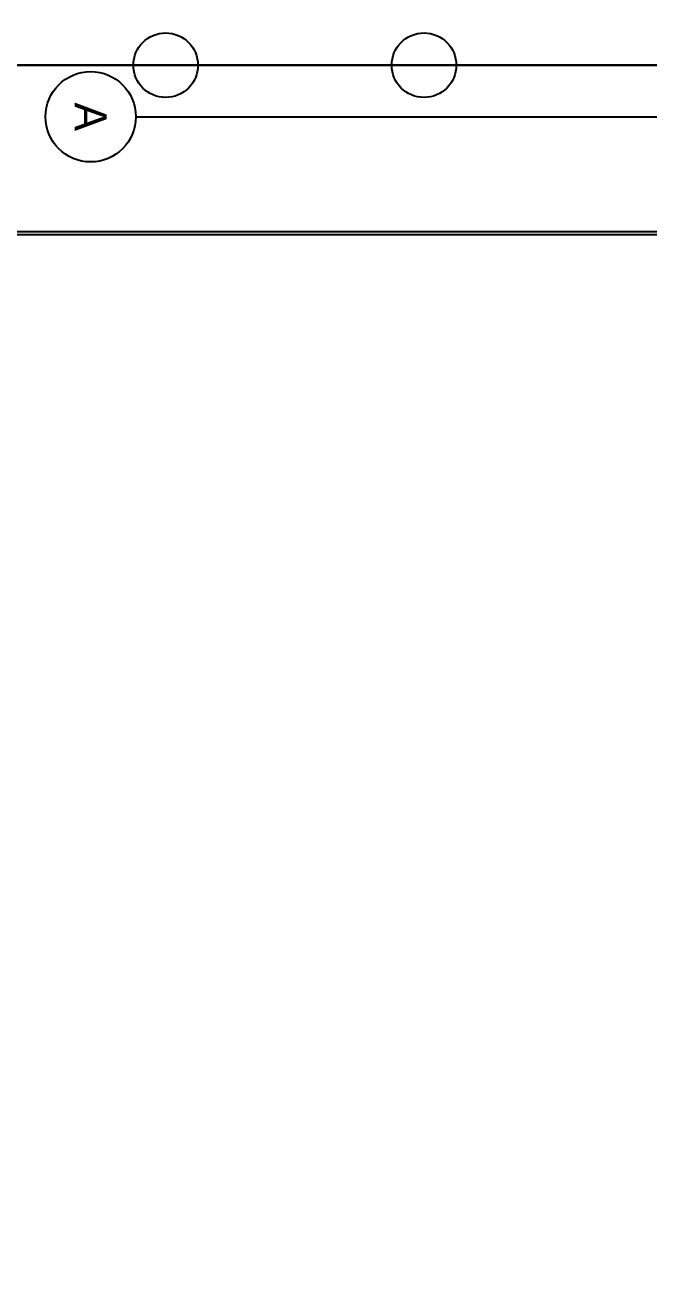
# Model space of a CAD drawing. Header units: millimetres. Extents: x -10134 to 185601, y -10232 to 93662.
# Drawn here: x 23090 to 27921, y 79025 to 88721 of the extents above; entities that cross this region are included whole.
import ezdxf
from ezdxf.enums import TextEntityAlignment as Align

# ---------------------------------------------------------------- set-up
doc = ezdxf.new("R2010")
doc.units = ezdxf.units.MM
doc.header["$LTSCALE"] = 100
for name, color, linetype in [('AL$7A---_STRAMIEN', 1, 'Continuous'), ('AL22----', 8, 'Continuous'), ('Terreinsituatie', 7, 'Continuous')]:
    doc.layers.add(name, color=color, linetype=linetype)
doc.styles.add('Tsfont40', font='TSfont40.shx')

msp = doc.modelspace()

# ---------------------------------------------------------------- linework, layer by layer
at = {"layer": 'AL$7A---_STRAMIEN'}
msp.add_line((23948.6, 88010.6), (89647.6, 88010.6), dxfattribs=at)
msp.add_circle((23598.6, 88010.6), 350, dxfattribs=at)
at = {"layer": 'AL22----'}
for p, q in [((13771.5, 87123.1), (29824, 87123.1)), ((13796.5, 87098.1), (29824, 87098.1))]:
    msp.add_line(p, q, dxfattribs=at)
at = {"layer": 'Terreinsituatie'}
msp.add_lwpolyline([(118584, -4970.3), (118584, -9970.3), (181900.9, -9975.1), (185348.8, 93410.1), (-9883.1, 93410.7), (-9881.8, 88410.1), (169840.2, 88410.1, -0.424012), (179834.7, 78076.8), (177387.3, 4692.7, -0.404505), (167392, -4974)], format="xyb", close=True, dxfattribs=at)
msp.add_lwpolyline([(177064.8, -4974.8), (180179.3, 88410.1), (-4881.8, 88410.1), (-4868.2, -4960.7)], close=True, dxfattribs=at)
at = {"layer": 'Terreinsituatie', "linetype": 'Continuous'}
for points in [[(23912.6, 88410.1), (22445.9, 88410.1)], [(25912.6, 88410.1), (24445.9, 88410.1)], [(27912.6, 88410.1), (26445.9, 88410.1)]]:
    msp.add_lwpolyline(points, dxfattribs=at)
at = {"layer": 'Terreinsituatie'}
for centre in [(24179.3, 88410.1), (26179.3, 88410.1)]:
    msp.add_ellipse(centre, major_axis=(-176.8, 176.8), ratio=1, start_param=0.785398, end_param=7.068583, dxfattribs=at)

# ---------------------------------------------------------------- texts
at = {"layer": 'AL$7A---_STRAMIEN', "style": 'Tsfont40'}
msp.add_text('A', height=250, rotation=270, dxfattribs=at).set_placement((23598.6, 88010.6), align=Align.MIDDLE_CENTER)

doc.saveas('drawing.dxf')
